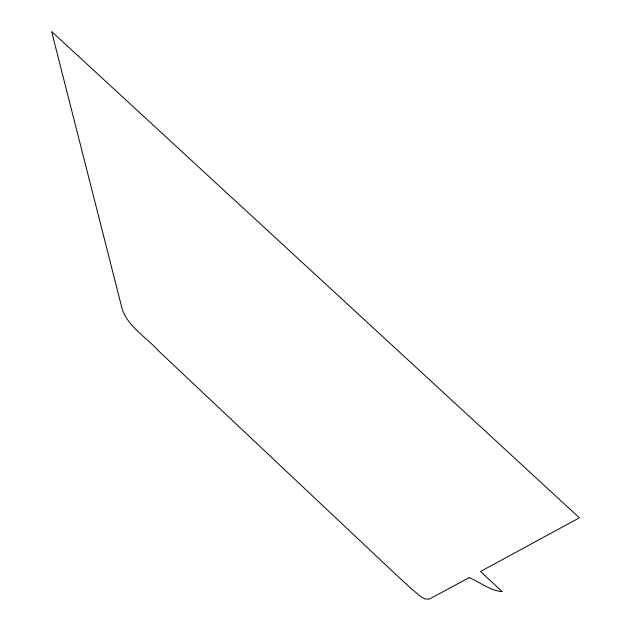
<?xml version="1.0" encoding="UTF-8"?>
<svg xmlns="http://www.w3.org/2000/svg" width="631" height="631" viewBox="0 0 631 631"><rect width="100%" height="100%" fill="white"/><g stroke="black" fill="none" stroke-linecap="round" stroke-linejoin="round"><path stroke-width="0.95" d="M469.212 577.641L429.206 599.15L424.994 598.969L420.459 596.334L410.678 588.187L394.47 573.193L158.633 350.97C145.698 336.355 125.064 325.32 121.081 304.694L51.624 31.55L579.376 517.814L480.57 571.473L502.102 591.594C490.184 590.782 480.065 582.082 469.212 577.641"/></g></svg>
